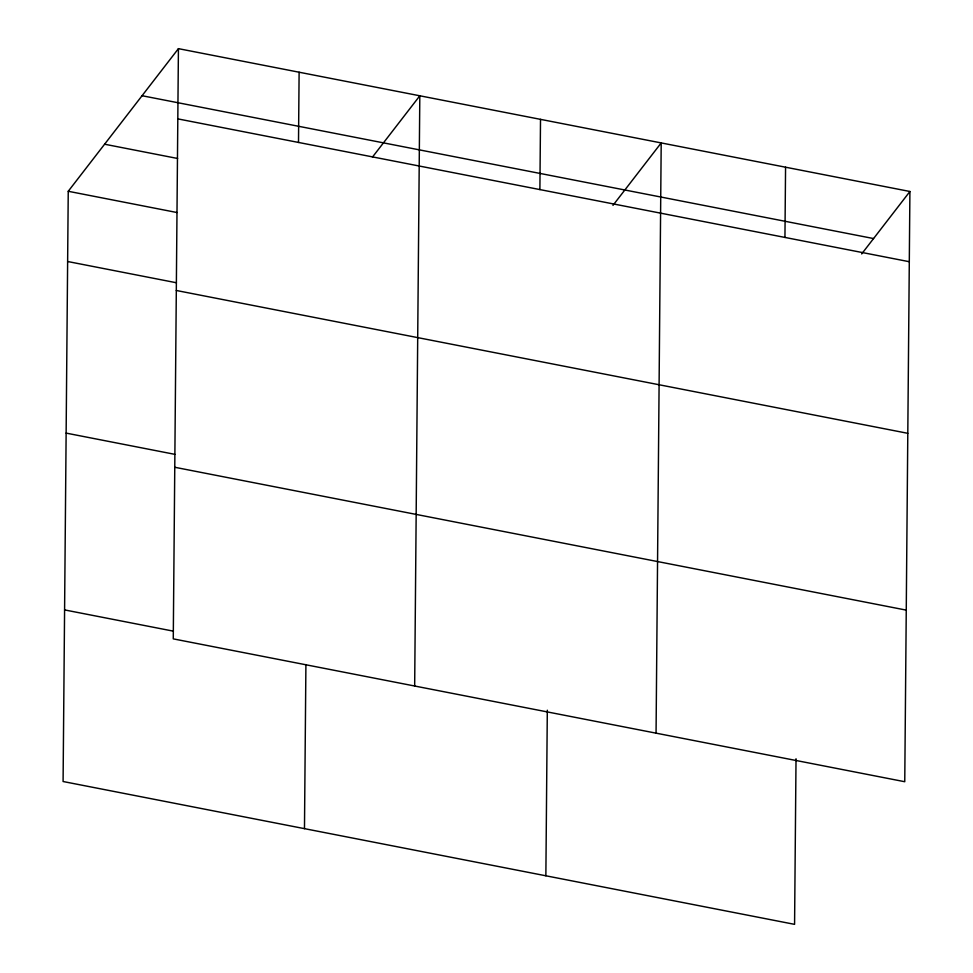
<?xml version="1.0" encoding="UTF-8"?>
<svg xmlns="http://www.w3.org/2000/svg" width="973" height="973" viewBox="0 0 973 973"><rect width="100%" height="100%" fill="white"/><g stroke="black" fill="none" stroke-linecap="round" stroke-linejoin="round"><path stroke-width="1.46" d="M178.424 48.65L173.267 638.872L904.756 781.72L909.913 191.486L178.424 48.65L68.244 191.28L63.087 781.514L794.576 924.35L796.023 758.77M298.504 142.447L299.112 72.221M304.476 828.643L305.911 664.571M414.668 686.014L419.813 95.792L372.489 157.054M539.893 189.577L540.514 119.351M545.865 875.785L547.312 710.205M656.057 733.143L661.202 142.922L612.966 205.376M784.943 237.436L785.564 167.21M861.677 253.941L909.913 191.486M142.058 95.719L873.547 238.555M177.816 118.876L909.293 261.713M104.598 144.211L177.609 158.477M68.244 191.28L177.013 212.528M67.624 261.506L176.405 282.754M176.308 290.477L907.797 433.313M66.128 433.107L174.909 454.355M174.775 467.271L906.252 610.12M64.583 609.913L173.364 631.149"/></g></svg>
